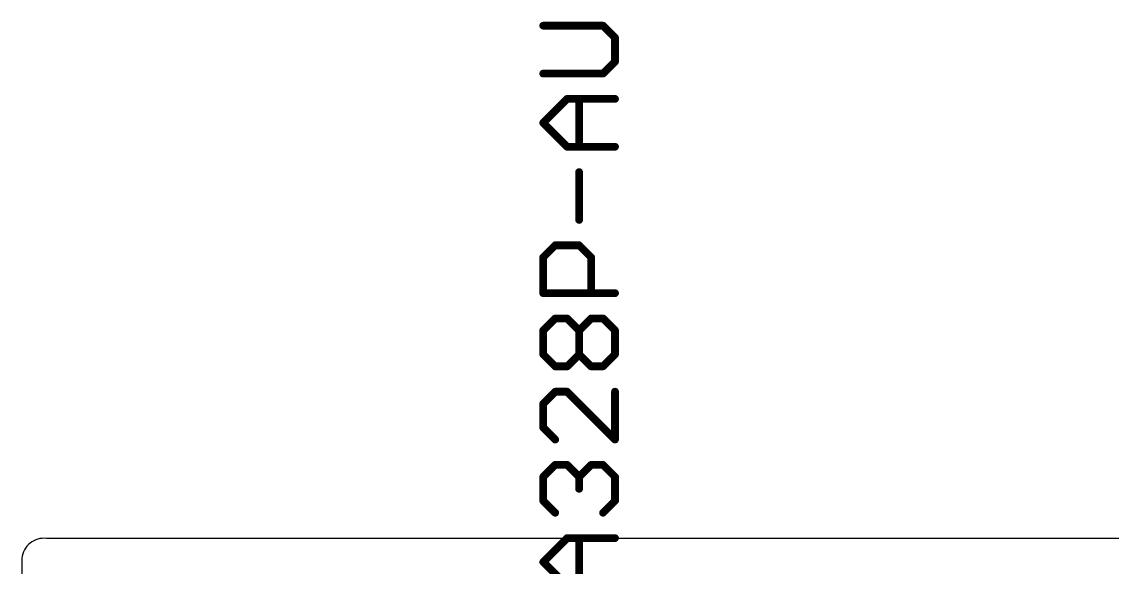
# Model space of a CAD drawing. Extents: x -7.5 to 53.1, y 33.1 to 75.6.
# Drawn here: x 1.78 to 30.35, y 61.34 to 75.63 of the extents above; entities that cross this region are included whole.
import ezdxf

# ---------------------------------------------------------------- set-up
doc = ezdxf.new("R2010")
doc.units = 0
doc.layers.add('20', color=7, linetype='CONTINUOUS')
doc.layers.add('27', color=253, linetype='CONTINUOUS')

msp = doc.modelspace()

# ---------------------------------------------------------------- linework, layer by layer
at = {"layer": '20'}
for p, q in [((51.1295, 62.093), (2.424, 62.093)), ((1.778, 61.574), (1.778, 33.3135))]:
    msp.add_line(p, q, dxfattribs=at)
msp.add_arc((2.3605, 61.5105), 0.5859, 83.7785, 173.7785, dxfattribs=at)
at = {"layer": '27', "const_width": 0.2032}
for points in [[(17.0093, 75.5251), (15.4416, 75.5251)], [(17.3228, 75.2116), (17.0093, 75.5251)], [(17.3228, 74.5845), (17.3228, 75.2116)], [(17.0093, 74.2709), (17.3228, 74.5845)], [(15.4416, 74.2709), (17.0093, 74.2709)], [(15.4416, 72.9802), (16.0687, 73.6073)], [(16.0687, 73.6073), (17.3228, 73.6073)], [(16.3822, 72.3531), (16.3822, 73.6073)], [(16.0687, 72.3531), (15.4416, 72.9802)], [(17.3228, 72.3531), (16.0687, 72.3531)], [(16.3822, 70.4353), (16.3822, 71.6895)], [(15.4416, 69.4581), (15.7551, 69.7717)], [(15.7551, 69.7717), (16.3822, 69.7717)], [(16.3822, 69.7717), (16.6957, 69.4581)], [(15.4416, 68.5175), (15.4416, 69.4581)], [(16.6957, 69.4581), (16.6957, 68.5175)], [(17.3228, 68.5175), (15.4416, 68.5175)], [(15.4416, 67.5403), (15.7551, 67.8538)], [(15.7551, 67.8538), (16.0687, 67.8538)], [(16.0687, 67.8538), (16.3822, 67.5403)], [(16.3822, 67.5403), (16.6957, 67.8538)], [(16.6957, 67.8538), (17.0093, 67.8538)], [(17.0093, 67.8538), (17.3228, 67.5403)], [(15.4416, 66.9132), (15.4416, 67.5403)], [(16.3822, 66.9132), (16.3822, 67.5403)], [(17.3228, 67.5403), (17.3228, 66.9132)], [(15.7551, 66.5997), (15.4416, 66.9132)], [(16.3822, 66.9132), (16.0687, 66.5997)], [(16.6957, 66.5997), (16.3822, 66.9132)], [(17.3228, 66.9132), (17.0093, 66.5997)], [(16.0687, 66.5997), (15.7551, 66.5997)], [(17.0093, 66.5997), (16.6957, 66.5997)], [(15.7551, 65.936), (15.4416, 65.6225)], [(16.0687, 65.936), (15.7551, 65.936)], [(17.3228, 64.6819), (16.0687, 65.936)], [(17.3228, 65.936), (17.3228, 64.6819)], [(15.4416, 65.6225), (15.4416, 64.9954)], [(15.4416, 64.9954), (15.7551, 64.6819)], [(15.4416, 63.7047), (15.7551, 64.0182)], [(15.7551, 64.0182), (16.0687, 64.0182)], [(16.0687, 64.0182), (16.3822, 63.7047)], [(16.3822, 63.7047), (16.6957, 64.0182)], [(16.6957, 64.0182), (17.0093, 64.0182)], [(17.0093, 64.0182), (17.3228, 63.7047)], [(15.4416, 63.0776), (15.4416, 63.7047)], [(16.3822, 63.7047), (16.3822, 63.3911)], [(17.3228, 63.7047), (17.3228, 63.0776)], [(15.7551, 62.7641), (15.4416, 63.0776)], [(17.3228, 63.0776), (17.0093, 62.7641)], [(15.4416, 61.4733), (16.0687, 62.1004)], [(16.0687, 62.1004), (17.3228, 62.1004)], [(16.3822, 60.8463), (16.3822, 62.1004)], [(16.0687, 60.8463), (15.4416, 61.4733)]]:
    msp.add_lwpolyline(points, dxfattribs=at)
at = {"layer": '27', "const_width": 0.1016}
for points in [[(15.4416, 75.5759, 1), (15.4416, 75.4743)], [(17.0452, 75.561, 1), (16.9733, 75.4892)], [(17.0093, 75.4743, 1), (17.0093, 75.5759)], [(17.3736, 75.2116, 1), (17.272, 75.2116)], [(17.2869, 75.1756, 1), (17.3587, 75.2475)], [(17.272, 74.5845, 1), (17.3736, 74.5845)], [(17.3587, 74.5486, 1), (17.2869, 74.6204)], [(15.4416, 74.3217, 1), (15.4416, 74.2202)], [(16.9733, 74.3069, 1), (17.0452, 74.235)], [(17.0093, 74.2202, 1), (17.0093, 74.3217)], [(16.0687, 73.6581, 1), (16.0687, 73.5565)], [(16.1046, 73.5714, 1), (16.0327, 73.6432)], [(16.433, 73.6073, 1), (16.3314, 73.6073)], [(17.3228, 73.5565, 1), (17.3228, 73.6581)], [(15.4775, 73.0161, 1), (15.4057, 72.9443)], [(15.4057, 73.0161, 1), (15.4775, 72.9443)], [(16.0687, 72.4039, 1), (16.0687, 72.3023)], [(16.0327, 72.3172, 1), (16.1046, 72.3891)], [(16.3314, 72.3531, 1), (16.433, 72.3531)], [(17.3228, 72.3023, 1), (17.3228, 72.4039)], [(16.433, 71.6895, 1), (16.3314, 71.6895)], [(16.3314, 70.4353, 1), (16.433, 70.4353)], [(15.7551, 69.8225, 1), (15.7551, 69.7209)], [(15.791, 69.7357, 1), (15.7192, 69.8076)], [(16.4181, 69.8076, 1), (16.3463, 69.7357)], [(16.3822, 69.7209, 1), (16.3822, 69.8225)], [(15.4924, 69.4581, 1), (15.3908, 69.4581)], [(15.4057, 69.494, 1), (15.4775, 69.4222)], [(16.7465, 69.4581, 1), (16.6449, 69.4581)], [(16.6598, 69.4222, 1), (16.7317, 69.494)], [(15.4416, 68.5683, 1), (15.4416, 68.4667)], [(17.3228, 68.4667, 1), (17.3228, 68.5683)], [(15.3908, 68.5175, 1), (15.4924, 68.5175)], [(16.6449, 68.5175, 1), (16.7465, 68.5175)], [(15.7551, 67.9046, 1), (15.7551, 67.803)], [(15.791, 67.8179, 1), (15.7192, 67.8898)], [(16.1046, 67.8898, 1), (16.0327, 67.8179)], [(16.0687, 67.803, 1), (16.0687, 67.9046)], [(16.6957, 67.9046, 1), (16.6957, 67.803)], [(16.7317, 67.8179, 1), (16.6598, 67.8898)], [(17.0452, 67.8898, 1), (16.9733, 67.8179)], [(17.0093, 67.803, 1), (17.0093, 67.9046)], [(15.4924, 67.5403, 1), (15.3908, 67.5403)], [(15.4057, 67.5762, 1), (15.4775, 67.5044)], [(16.433, 67.5403, 1), (16.3314, 67.5403)], [(16.3463, 67.5762, 1), (16.4181, 67.5044)], [(16.3463, 67.5044, 1), (16.4181, 67.5762)], [(17.3736, 67.5403, 1), (17.272, 67.5403)], [(17.2869, 67.5044, 1), (17.3587, 67.5762)], [(15.4775, 66.9492, 1), (15.4057, 66.8773)], [(15.3908, 66.9132, 1), (15.4924, 66.9132)], [(16.4181, 66.9492, 1), (16.3463, 66.8773)], [(16.3314, 66.9132, 1), (16.433, 66.9132)], [(16.4181, 66.8773, 1), (16.3463, 66.9492)], [(17.272, 66.9132, 1), (17.3736, 66.9132)], [(17.3587, 66.8773, 1), (17.2869, 66.9492)], [(15.7551, 66.6505, 1), (15.7551, 66.5489)], [(15.7192, 66.5638, 1), (15.791, 66.6356)], [(16.0327, 66.6356, 1), (16.1046, 66.5638)], [(16.0687, 66.5489, 1), (16.0687, 66.6505)], [(16.6957, 66.6505, 1), (16.6957, 66.5489)], [(16.6598, 66.5638, 1), (16.7317, 66.6356)], [(16.9733, 66.6356, 1), (17.0452, 66.5638)], [(17.0093, 66.5489, 1), (17.0093, 66.6505)], [(15.7551, 65.9868, 1), (15.7551, 65.8852)], [(15.791, 65.9001, 1), (15.7192, 65.9719)], [(16.1046, 65.9719, 1), (16.0327, 65.9001)], [(16.0687, 65.8852, 1), (16.0687, 65.9868)], [(17.3736, 65.936, 1), (17.272, 65.936)], [(15.4924, 65.6225, 1), (15.3908, 65.6225)], [(15.4057, 65.6584, 1), (15.4775, 65.5866)], [(15.4775, 65.0313, 1), (15.4057, 64.9595)], [(15.3908, 64.9954, 1), (15.4924, 64.9954)], [(15.7192, 64.646, 1), (15.791, 64.7178)], [(17.272, 64.6819, 1), (17.3736, 64.6819)], [(17.2869, 64.646, 1), (17.3587, 64.7178)], [(15.7551, 64.069, 1), (15.7551, 63.9674)], [(15.791, 63.9823, 1), (15.7192, 64.0541)], [(16.1046, 64.0541, 1), (16.0327, 63.9823)], [(16.0687, 63.9674, 1), (16.0687, 64.069)], [(16.6957, 64.069, 1), (16.6957, 63.9674)], [(16.7317, 63.9823, 1), (16.6598, 64.0541)], [(17.0452, 64.0541, 1), (16.9733, 63.9823)], [(17.0093, 63.9674, 1), (17.0093, 64.069)], [(15.4924, 63.7047, 1), (15.3908, 63.7047)], [(15.4057, 63.7406, 1), (15.4775, 63.6688)], [(16.433, 63.7047, 1), (16.3314, 63.7047)], [(16.3463, 63.7406, 1), (16.4181, 63.6688)], [(16.3463, 63.6688, 1), (16.4181, 63.7406)], [(17.3736, 63.7047, 1), (17.272, 63.7047)], [(17.2869, 63.6688, 1), (17.3587, 63.7406)], [(16.3314, 63.3911, 1), (16.433, 63.3911)], [(15.4775, 63.1135, 1), (15.4057, 63.0417)], [(17.3587, 63.0417, 1), (17.2869, 63.1135)], [(15.3908, 63.0776, 1), (15.4924, 63.0776)], [(17.272, 63.0776, 1), (17.3736, 63.0776)], [(15.7192, 62.7282, 1), (15.791, 62.8)], [(16.9733, 62.8, 1), (17.0452, 62.7282)], [(16.0687, 62.1512, 1), (16.0687, 62.0496)], [(16.1046, 62.0645, 1), (16.0327, 62.1363)], [(16.433, 62.1004, 1), (16.3314, 62.1004)], [(17.3228, 62.0496, 1), (17.3228, 62.1512)], [(15.4775, 61.5093, 1), (15.4057, 61.4374)], [(15.4057, 61.5093, 1), (15.4775, 61.4374)]]:
    msp.add_lwpolyline(points, format="xyb", dxfattribs=at)

doc.saveas('drawing.dxf')
